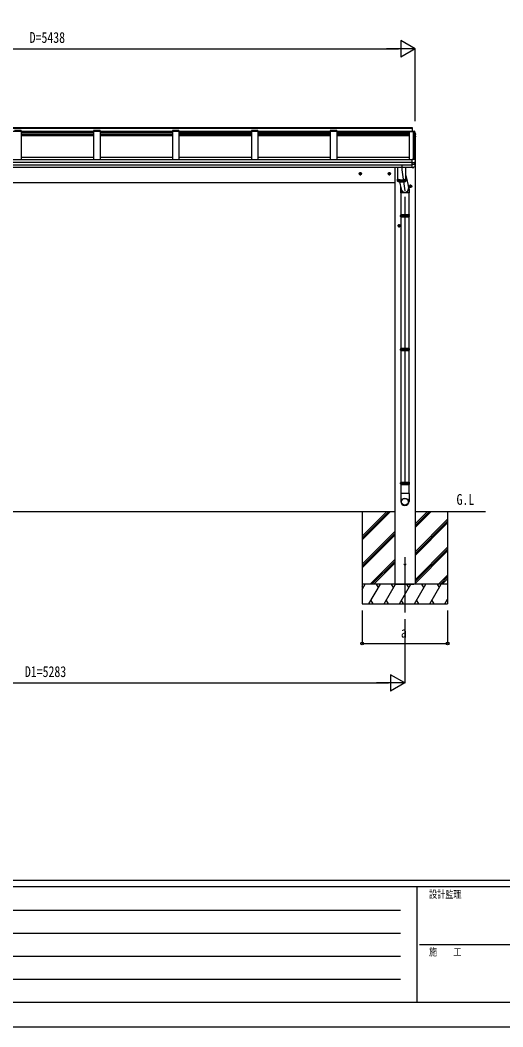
# Model space of a CAD drawing. Units: millimetres, scale not verified. Extents: x -10512 to 10512, y -7425 to 7425.
# Drawn here: x -6278 to -2610, y -7425 to 222 of the extents above; entities that cross this region are included whole.
import ezdxf
from ezdxf.enums import TextEntityAlignment as Align

# ---------------------------------------------------------------- set-up
doc = ezdxf.new("R2010")
doc.units = ezdxf.units.MM
doc.header["$LTSCALE"] = 40
for name, color, linetype in [('0-2_USER1', 3, 'Continuous'), ('0-4_YKK_12', 2, 'Continuous'), ('0-5_YKK_13', 4, 'Continuous'), ('0-6_YKK_A1', 4, 'Continuous'), ('0-7_YKK_D', 6, 'Continuous'), ('0-8_YKK_ZWAK', 7, 'Continuous')]:
    doc.layers.add(name, color=color, linetype=linetype)
doc.styles.add('ＭＳ ゴシック', font='')
doc.styles.get('ＭＳ ゴシック').set_extended_font_data('MS Gothic')

msp = doc.modelspace()

# ---------------------------------------------------------------- linework, layer by layer
at = {"layer": '0-4_YKK_12'}
for p, q in [((-3378.45, -878.22), (-3378.45, -916.36)), ((-3378.45, -916.36), (-3354.45, -1074.73)), ((-3354.45, -1120.17), (-3354.45, -3297.4)), ((-3354.45, -3856.57), (-3354.45, -4277.65))]:
    msp.add_line(p, q, dxfattribs=at)
at = {"layer": '0-5_YKK_13'}
for p, q in [((-3295.95, -620.19), (-3284.79, -620.8)), ((-3295.95, -622.88), (-3295.95, -626.11)), ((-3295.95, -622.88), (-3295.95, -622.88)), ((-3295.95, -625.12), (-3285.12, -625.73)), ((-3285.12, -626.11), (-3295.95, -626.11)), ((-3285.12, -625.73), (-3284.75, -623.25)), ((-3285.12, -625.73), (-3285.12, -626.16)), ((-3284.97, -625.94), (-3284.75, -624.46)), ((-3283.77, -626.01), (-3284.97, -625.94)), ((-3276.95, -645.75), (-3276.38, -645.64)), ((-3276.95, -646.09), (-3276.38, -645.98)), ((-3275.53, -647.34), (-3276.95, -647.62)), ((-3276.95, -659.4), (-3275.81, -659.54)), ((-3276.95, -663.42), (-3275.13, -663.77)), ((-3276.1, -665.11), (-3276.95, -664.94)), ((-3274.48, -642.05), (-3274.48, -646.07)), ((-3274.12, -660.66), (-3274.11, -660.73)), ((-3274.07, -661), (-3274.07, -665.04)), ((-3298.95, -833.94), (-3298.95, -833.62)), ((-3298.95, -834.63), (-3298.95, -833.94)), ((-3298.95, -856.84), (-3298.95, -834.63)), ((-3410.45, -895.64), (-3410.45, -982.41)), ((-3346.45, -982.41), (-3346.45, -895.64)), ((-3298.95, -858.1), (-3298.95, -856.84)), ((-3298.95, -858.93), (-3298.95, -858.1)), ((-3298.95, -858.93), (-3284.16, -859.03)), ((-3298.95, -872.79), (-3298.95, -858.93)), ((-3298.95, -872.79), (-3284.16, -872.59)), ((-3298.95, -874.7), (-3298.95, -872.79)), ((-3298.95, -876.22), (-3298.95, -874.7)), ((-3298.95, -896.7), (-3298.95, -876.22)), ((-3298.95, -897.1), (-3287.36, -896.47)), ((-3298.95, -897.1), (-3298.95, -896.7)), ((-3286.57, -896.01), (-3286.58, -896.03)), ((-3282.5, -858.94), (-3276.12, -858.15)), ((-3281.95, -858.87), (-3281.95, -872.67)), ((-3281.95, -866.66), (-3274.72, -868.06)), ((-3275.25, -858), (-3275.18, -857.99)), ((-3275.25, -858), (-3275.25, -858)), ((-3274.38, -857.01), (-3274.38, -850.51)), ((-3273.91, -875.57), (-3273.91, -869.04)), ((-3680.94, -944.81), (-3703.94, -944.81)), ((-3692.44, -957.32), (-3692.44, -932.3)), ((-3460.94, -944.81), (-3483.94, -944.81)), ((-3472.44, -957.32), (-3472.44, -932.3)), ((-3410.45, -983.38), (-3410.45, -998.83)), ((-3409.86, -1000.38), (-3409.86, -984.93)), ((-3408.63, -986.12), (-3408.63, -1001.57)), ((-3406.82, -1002.66), (-3406.82, -987.2)), ((-3404.45, -988.2), (-3404.45, -1003.66)), ((-3401.58, -1004.55), (-3401.58, -989.1)), ((-3398.27, -1005.33), (-3398.27, -989.88)), ((-3394.56, -990.53), (-3394.56, -1005.98)), ((-3390.55, -991.04), (-3390.55, -1006.5)), ((-3386.31, -991.4), (-3386.31, -1006.86)), ((-3381.91, -991.61), (-3381.91, -1007.06)), ((-3377.45, -991.65), (-3377.45, -1007.11)), ((-3373.01, -991.53), (-3373.01, -1006.99)), ((-3368.68, -991.26), (-3368.68, -1006.71)), ((-3364.54, -990.83), (-3364.54, -1006.29)), ((-3360.67, -990.26), (-3360.67, -1005.71)), ((-3357.15, -989.55), (-3357.15, -1005.01)), ((-3354.05, -988.73), (-3354.05, -1004.19)), ((-3351.43, -987.81), (-3351.43, -1003.26)), ((-3349.33, -986.81), (-3349.33, -1002.26)), ((-3347.8, -985.76), (-3347.8, -1001.21)), ((-3346.45, -958.64), (-3327.49, -1044.5)), ((-3346.45, -998.83), (-3346.45, -983.38)), ((-3395.86, -1005.78), (-3383.46, -1061.93)), ((-3387.84, -1058.58), (-3387.84, -1090.16)), ((-3299.44, -1039.81), (-3322.44, -1039.81)), ((-3321.84, -1058.99), (-3321.84, -1090.16)), ((-3310.94, -1052.32), (-3310.94, -1027.3)), ((-3321.84, -1090.16), (-3387.84, -1090.16)), ((-3384.45, -1090.16), (-3384.45, -1255.21)), ((-3324.45, -1090.16), (-3324.45, -1255.21)), ((-3392.45, -1264.21), (-3316.45, -1264.21)), ((-3387.05, -1257.21), (-3321.85, -1257.21)), ((-3387.05, -1271.21), (-3321.85, -1271.21)), ((-3386.45, -1255.21), (-3322.45, -1255.21)), ((-3386.45, -1255.21), (-3386.45, -1257.21)), ((-3386.45, -1271.21), (-3386.45, -1273.21)), ((-3386.45, -1273.21), (-3322.45, -1273.21)), ((-3384.45, -1273.21), (-3384.45, -2270.23)), ((-3324.45, -1273.21), (-3324.45, -2270.23)), ((-3322.45, -1255.21), (-3322.45, -1257.21)), ((-3322.45, -1271.21), (-3322.45, -1273.21)), ((-3386.44, -1339.81), (-3409.44, -1339.81)), ((-3397.94, -1352.32), (-3397.94, -1327.3)), ((-3392.45, -2279.23), (-3316.45, -2279.23)), ((-3387.05, -2272.23), (-3321.85, -2272.23)), ((-3387.05, -2286.23), (-3321.85, -2286.23)), ((-3386.45, -2270.23), (-3322.45, -2270.23)), ((-3386.45, -2270.23), (-3386.45, -2272.23)), ((-3386.45, -2286.23), (-3386.45, -2288.23)), ((-3386.45, -2288.23), (-3322.45, -2288.23)), ((-3384.45, -2288.23), (-3384.45, -3286.87)), ((-3324.45, -2288.23), (-3324.45, -3286.87)), ((-3322.45, -2270.23), (-3322.45, -2272.23)), ((-3322.45, -2286.23), (-3322.45, -2288.23)), ((-3386.45, -3286.87), (-3322.45, -3286.87)), ((-3386.45, -3286.87), (-3386.45, -3288.87)), ((-3322.45, -3286.87), (-3322.45, -3288.87)), ((-3392.45, -3295.87), (-3316.45, -3295.87)), ((-3387.05, -3288.87), (-3321.85, -3288.87)), ((-3387.05, -3302.87), (-3321.85, -3302.87)), ((-3386.45, -3302.87), (-3386.45, -3304.87)), ((-3386.45, -3304.87), (-3322.45, -3304.87)), ((-3384.45, -3304.87), (-3384.45, -3374.33)), ((-3324.45, -3304.87), (-3324.45, -3374.33)), ((-3322.45, -3302.87), (-3322.45, -3304.87)), ((-3322.6, -3374.33), (-3386.3, -3374.33)), ((-3386.3, -3374.33), (-3386.3, -3433.6)), ((-3322.6, -3374.33), (-3322.6, -3433.6))]:
    msp.add_line(p, q, dxfattribs=at)
for points in [[(-3295.95, -622.63), (-3284.75, -623.25), (-3284.75, -624.46), (-3283.63, -624.51)], [(-3285.05, -626.16), (-3284.97, -625.59), (-3284.97, -625.94)], [(-3282.14, -622), (-3277.9, -632.62), (-3274.55, -641.56), (-3274.49, -641.83), (-3274.48, -641.89)], [(-3282.14, -625.57), (-3281.15, -628.06), (-3280.16, -630.56), (-3279.2, -633.06), (-3278.24, -635.57), (-3277.3, -638.08), (-3276.37, -640.59), (-3275.45, -643.11), (-3274.55, -645.64)], [(-3274.25, -665.69), (-3275.71, -668.23), (-3276.95, -670.35)], [(-3274.48, -641.89), (-3274.48, -642), (-3274.48, -642.06)], [(-3274.11, -660.68), (-3274.08, -660.86), (-3274.08, -660.99)], [(-3298.95, -833.62), (-3284.95, -834.3), (-3284.95, -828.65), (-3283.19, -828.75)], [(-3282.31, -829.37), (-3281.28, -831.95), (-3280.26, -834.54), (-3279.25, -837.13), (-3278.26, -839.73), (-3277.28, -842.33), (-3276.32, -844.94), (-3275.37, -847.55), (-3274.43, -850.17)], [(-3282.5, -858.94), (-3282.75, -858.97), (-3282.9, -858.98)], [(-3277.73, -858.23), (-3276.49, -858.19), (-3275.25, -858)], [(-3274.43, -850.17), (-3274.39, -850.38), (-3274.38, -850.51)], [(-3692.44, -952.32), (-3698.94, -948.56), (-3698.94, -941.06), (-3692.44, -937.3)], [(-3692.44, -952.32), (-3685.94, -948.56), (-3685.94, -941.06), (-3692.44, -937.3)], [(-3472.44, -952.32), (-3478.94, -948.56), (-3478.94, -941.06), (-3472.44, -937.3)], [(-3472.44, -952.32), (-3465.94, -948.56), (-3465.94, -941.06), (-3472.44, -937.3)], [(-3410.45, -982.41), (-3410.45, -982.55), (-3410.34, -983.11), (-3410.08, -983.67), (-3409.68, -984.22), (-3409.14, -984.76), (-3408.46, -985.29), (-3407.64, -985.81), (-3406.69, -986.31), (-3405.61, -986.79), (-3404.4, -987.26), (-3403.08, -987.7), (-3401.64, -988.12), (-3400.1, -988.51), (-3398.46, -988.87), (-3396.73, -989.21), (-3394.92, -989.51), (-3393.03, -989.78), (-3391.07, -990.02), (-3389.06, -990.23), (-3386.99, -990.39), (-3384.89, -990.52), (-3382.76, -990.62), (-3380.61, -990.67), (-3378.45, -990.69)], [(-3410.4, -982.89), (-3410.41, -982.96), (-3410.45, -983.52), (-3410.34, -984.08), (-3410.08, -984.63), (-3409.68, -985.18), (-3409.14, -985.72), (-3408.46, -986.25), (-3407.64, -986.77), (-3406.69, -987.27), (-3405.61, -987.76), (-3404.4, -988.22), (-3403.08, -988.67), (-3401.64, -989.08), (-3400.1, -989.48), (-3398.46, -989.84), (-3396.73, -990.18), (-3394.92, -990.48), (-3393.03, -990.75), (-3391.07, -990.99), (-3389.06, -991.19), (-3386.99, -991.36), (-3384.89, -991.49), (-3382.76, -991.58), (-3380.61, -991.64), (-3378.45, -991.66)], [(-3408.75, -985.08), (-3408.3, -985.54), (-3407.66, -986.06), (-3406.88, -986.57), (-3405.97, -987.07), (-3404.94, -987.55), (-3403.78, -988), (-3402.5, -988.44), (-3401.11, -988.85), (-3399.61, -989.24), (-3398.01, -989.6), (-3396.33, -989.93), (-3394.56, -990.23), (-3392.71, -990.5), (-3390.8, -990.74), (-3388.83, -990.94), (-3386.81, -991.1), (-3384.76, -991.23), (-3382.67, -991.33), (-3380.57, -991.38), (-3378.45, -991.4)], [(-3378.45, -990.69), (-3376.29, -990.67), (-3374.14, -990.62), (-3372.01, -990.52), (-3369.91, -990.39), (-3367.84, -990.23), (-3365.83, -990.02), (-3363.87, -989.78), (-3361.98, -989.51), (-3360.17, -989.21), (-3358.44, -988.87), (-3356.8, -988.51), (-3355.26, -988.12), (-3353.82, -987.7), (-3352.5, -987.26), (-3351.29, -986.79), (-3350.21, -986.31), (-3349.26, -985.81), (-3348.44, -985.29), (-3347.76, -984.76), (-3347.22, -984.22), (-3346.82, -983.67), (-3346.56, -983.11), (-3346.45, -982.55), (-3346.45, -982.41)], [(-3378.45, -991.66), (-3376.29, -991.64), (-3374.14, -991.58), (-3372.01, -991.49), (-3369.91, -991.36), (-3367.84, -991.19), (-3365.83, -990.99), (-3363.87, -990.75), (-3361.98, -990.48), (-3360.17, -990.18), (-3358.44, -989.84), (-3356.8, -989.48), (-3355.26, -989.08), (-3353.82, -988.67), (-3352.5, -988.22), (-3351.29, -987.76), (-3350.21, -987.27), (-3349.26, -986.77), (-3348.44, -986.25), (-3347.76, -985.72), (-3347.22, -985.18), (-3346.82, -984.63), (-3346.56, -984.08), (-3346.45, -983.52), (-3346.49, -982.96), (-3346.5, -982.89)], [(-3378.45, -991.4), (-3376.33, -991.38), (-3374.23, -991.33), (-3372.14, -991.23), (-3370.09, -991.1), (-3368.07, -990.94), (-3366.1, -990.74), (-3364.19, -990.5), (-3362.34, -990.23), (-3360.57, -989.93), (-3358.89, -989.6), (-3357.29, -989.24), (-3355.79, -988.85), (-3354.4, -988.44), (-3353.12, -988), (-3351.96, -987.55), (-3350.93, -987.07), (-3350.02, -986.57), (-3349.24, -986.06), (-3348.6, -985.54), (-3348.16, -985.08)], [(-3410.45, -998.83), (-3410.45, -998.97), (-3410.34, -999.53), (-3410.08, -1000.09), (-3409.68, -1000.64), (-3409.14, -1001.18), (-3408.46, -1001.71), (-3407.64, -1002.23), (-3406.69, -1002.73), (-3405.61, -1003.21), (-3404.4, -1003.68), (-3403.08, -1004.12), (-3401.64, -1004.54), (-3400.1, -1004.93), (-3398.46, -1005.29), (-3396.73, -1005.63), (-3394.92, -1005.93), (-3393.03, -1006.21), (-3391.07, -1006.44), (-3389.06, -1006.65), (-3386.99, -1006.81), (-3384.89, -1006.94), (-3382.76, -1007.04), (-3380.61, -1007.1), (-3378.45, -1007.11)], [(-3378.45, -1007.11), (-3376.29, -1007.1), (-3374.14, -1007.04), (-3372.01, -1006.94), (-3369.91, -1006.81), (-3367.84, -1006.65), (-3365.83, -1006.44), (-3363.87, -1006.21), (-3361.98, -1005.93), (-3360.17, -1005.63), (-3358.44, -1005.29), (-3356.8, -1004.93), (-3355.26, -1004.54), (-3353.82, -1004.12), (-3352.5, -1003.68), (-3351.29, -1003.21), (-3350.21, -1002.73), (-3349.26, -1002.23), (-3348.44, -1001.71), (-3347.76, -1001.18), (-3347.22, -1000.64), (-3346.82, -1000.09), (-3346.56, -999.53), (-3346.45, -998.97), (-3346.45, -998.83)], [(-3310.94, -1047.32), (-3317.44, -1043.56), (-3317.44, -1036.06), (-3310.94, -1032.3)], [(-3310.94, -1047.32), (-3304.44, -1043.56), (-3304.44, -1036.06), (-3310.94, -1032.3)], [(-3397.94, -1347.32), (-3404.44, -1343.56), (-3404.44, -1336.06), (-3397.94, -1332.3)], [(-3397.94, -1347.32), (-3391.44, -1343.56), (-3391.44, -1336.06), (-3397.94, -1332.3)]]:
    msp.add_lwpolyline(points, dxfattribs=at)
for centre, radius in [((-3692.44, -944.81), 8.5), ((-3692.44, -944.81), 7.7), ((-3692.44, -944.81), 6.5), ((-3472.44, -944.81), 8.5), ((-3472.44, -944.81), 7.7), ((-3472.44, -944.81), 6.5), ((-3310.94, -1039.81), 8.5), ((-3310.94, -1039.81), 7.7), ((-3310.94, -1039.81), 6.5), ((-3397.94, -1339.81), 8.5), ((-3397.94, -1339.81), 7.7), ((-3397.94, -1339.81), 6.5), ((-3354.45, -3912.51), 5)]:
    msp.add_circle(centre, radius, dxfattribs=at)
for centre, radius, start, end in [((-3284.37, -623.38), 2.62, 31.83445, 99.24), ((-3283.79, -626.3), 0.3, 21.99494, 87.04231), ((-3283.72, -626.21), 1.7, 22.00225, 87.0423), ((-3745.88, -812.57), 498.52, 19.56907, 21.95354), ((-3708.71, -416.79), 499.04, 329.90411, 330.14673), ((-3708.71, -417.14), 499.04, 329.90411, 330.14673), ((-3276.44, -645.34), 0.3, 280.95393, 327.06409), ((-3276.44, -645.69), 0.299, 280.88931, 19.51522), ((-3276.15, -665.4), 0.299, 330.19129, 79.12168), ((-3275.83, -661.88), 2.32, 60.30373, 87.34859), ((-3275.77, -646.07), 1.3, 280.88938, 19.44863), ((-3275.38, -660.95), 1.3, 10.02543, 80.23195), ((-3275.37, -665.04), 1.3, 330.27138, 79.1216), ((-3283.24, -829.74), 1, 22.05378, 87.04045), ((-3287.42, -895.47), 1, 273.10735, 326.38063), ((-3668.85, -641.86), 459.05, 326.38357, 329.32444), ((-3281.61, -856.31), 16.37, 265.48312, 268.58725), ((-3275.38, -857.01), 1, 281.45361, 0), ((-3274.9, -869.04), 0.998, 0.05121, 79.086), ((-3274.91, -875.57), 1, 329.32149, 0), ((-3360.2, -1264.21), 27.75, 165.38919, 194.61079), ((-3348.7, -1264.21), 27.75, 0, 14.61083), ((-3348.7, -1264.21), 27.75, 345.38917, 0), ((-3360.2, -2279.23), 27.75, 165.38919, 194.61079), ((-3348.7, -2279.23), 27.75, 0, 14.61083), ((-3348.7, -2279.23), 27.75, 345.38917, 0), ((-3360.2, -3295.87), 27.75, 165.38919, 194.61079), ((-3348.7, -3295.87), 27.75, 0, 14.61083), ((-3348.7, -3295.87), 27.75, 345.38917, 0), ((-3355.3, -3433.6), 31, 180, 270), ((-3353.6, -3433.6), 31, 270, 0)]:
    msp.add_arc(centre, radius, start, end, dxfattribs=at)
for centre, major_axis, ratio, start_param, end_param in [((-3282.8, -851.42), (9.96, 2.12), 0.734427, 4.4222801, 4.5475838), ((-3282.8, -880.19), (-9.97, 1.96), 0.736539, 4.8664216, 4.9917253), ((-3282.95, -872.47), (-1, 0.195), 0.067217, 2.8005545, 3.1546872), ((-3354.84, -1055.48), (-33, -3.09), 0.972144, 5.9206673, 10.0450759), ((-3354.77, -1055.48), (-2.75, 29.4), 0.995638, 1.6925581, 5.0001766)]:
    msp.add_ellipse(centre, major_axis=major_axis, ratio=ratio, start_param=start_param, end_param=end_param, dxfattribs=at)
for major_axis in [(-28.29, 0), (-25.83, 0)]:
    msp.add_ellipse((-3354.45, -3436.42), major_axis=major_axis, ratio=0.996195, dxfattribs=at)
at = {"layer": '0-6_YKK_A1'}
for p, q in [((-3295.95, -595.79), (-8695.95, -595.79)), ((-3295.95, -601.07), (-8695.95, -601.07)), ((-3295.95, -625.68), (-3295.95, -595.79)), ((-8670.95, -621.62), (-3295.95, -621.62)), ((-8670.95, -621.62), (-3295.95, -621.62)), ((-6270.95, -616.44), (-6320.95, -616.44)), ((-6270.95, -616.44), (-6270.95, -836.65)), ((-5720.95, -624.54), (-6270.95, -624.54)), ((-5720.95, -630.61), (-6270.95, -630.61)), ((-5720.95, -631.59), (-6270.95, -631.59)), ((-6270.95, -641.62), (-5720.95, -641.62)), ((-6270.95, -646.48), (-5720.95, -646.48)), ((-6270.95, -648.02), (-5720.95, -648.02)), ((-6270.95, -649.98), (-5720.95, -649.98)), ((-6270.95, -653.75), (-5720.95, -653.75)), ((-5670.95, -616.44), (-5720.95, -616.44)), ((-5720.95, -616.44), (-5720.95, -836.65)), ((-5670.95, -616.44), (-5670.95, -836.65)), ((-5120.95, -624.54), (-5670.95, -624.54)), ((-5120.95, -630.61), (-5670.95, -630.61)), ((-5120.95, -631.59), (-5670.95, -631.59)), ((-5670.95, -641.62), (-5120.95, -641.62)), ((-5670.95, -646.48), (-5120.95, -646.48)), ((-5670.95, -648.02), (-5120.95, -648.02)), ((-5670.95, -649.98), (-5120.95, -649.98)), ((-5670.95, -653.75), (-5120.95, -653.75)), ((-5070.95, -616.44), (-5120.95, -616.44)), ((-5120.95, -616.44), (-5120.95, -836.65)), ((-5070.95, -616.44), (-5070.95, -836.65)), ((-5070.95, -624.54), (-4520.95, -624.54)), ((-5070.95, -630.61), (-4520.95, -630.61)), ((-5070.95, -631.59), (-4520.95, -631.59)), ((-5070.95, -641.62), (-4520.95, -641.62)), ((-5070.95, -646.48), (-4520.95, -646.48)), ((-5070.95, -648.02), (-4520.95, -648.02)), ((-5070.95, -649.98), (-4520.95, -649.98)), ((-5070.95, -653.75), (-4520.95, -653.75)), ((-4470.95, -616.44), (-4520.95, -616.44)), ((-4520.95, -616.44), (-4520.95, -836.65)), ((-4470.95, -616.44), (-4520.95, -616.44)), ((-4520.95, -616.44), (-4520.95, -836.65)), ((-4470.95, -616.44), (-4470.95, -836.65)), ((-4470.95, -616.44), (-4470.95, -836.65)), ((-4470.95, -624.54), (-3920.95, -624.54)), ((-4470.95, -630.61), (-3920.95, -630.61)), ((-4470.95, -631.59), (-3920.95, -631.59)), ((-4470.95, -641.62), (-3920.95, -641.62)), ((-4470.95, -646.48), (-3920.95, -646.48)), ((-4470.95, -648.02), (-3920.95, -648.02)), ((-4470.95, -649.98), (-3920.95, -649.98)), ((-4470.95, -653.75), (-3920.95, -653.75)), ((-3870.95, -616.44), (-3920.95, -616.44)), ((-3920.95, -616.44), (-3920.95, -836.65)), ((-3870.95, -616.44), (-3870.95, -836.65)), ((-3870.95, -624.54), (-3295.95, -624.54)), ((-3870.95, -630.61), (-3320.95, -630.61)), ((-3870.95, -631.59), (-3320.95, -631.59)), ((-3870.95, -641.62), (-3320.95, -641.62)), ((-3870.95, -646.48), (-3320.95, -646.48)), ((-3870.95, -648.02), (-3320.95, -648.02)), ((-3870.95, -649.98), (-3320.95, -649.98)), ((-3870.95, -653.75), (-3320.95, -653.75)), ((-3284.07, -626.16), (-3320.95, -626.16)), ((-3320.95, -626.16), (-3320.95, -836.65)), ((-3289.65, -834.07), (-3289.65, -626.16)), ((-3276.95, -644.71), (-3284.07, -626.16)), ((-3283.95, -626.47), (-3283.95, -828.71)), ((-3276.95, -644.71), (-3276.95, -843.22)), ((-8692.95, -836.65), (-3298.95, -836.65)), ((-6270.95, -819.56), (-5720.95, -819.56)), ((-5670.95, -819.56), (-5120.95, -819.56)), ((-5070.95, -819.56), (-4520.95, -819.56)), ((-4470.95, -819.56), (-3920.95, -819.56)), ((-3870.95, -819.56), (-3320.95, -819.56)), ((-8692.95, -856.18), (-3298.95, -856.18)), ((-8692.95, -876.28), (-3298.95, -876.28)), ((-8692.95, -895.64), (-3298.95, -895.64)), ((-3431.45, -895.64), (-3431.45, -3512.51)), ((-3277.45, -858.31), (-3277.45, -867.53)), ((-3277.45, -881.72), (-3277.45, -3512.51)), ((-3276.95, -842.27), (-3276.95, -843.22)), ((-8560.45, -1012.51), (-3431.45, -1012.51)), ((-3431.45, -3512.51), (-8560.45, -3512.51)), ((-3679.45, -3514.65), (-3677.32, -3512.51)), ((-3679.45, -3512.51), (-3679.45, -4212.51)), ((-3679.45, -3698.49), (-3493.47, -3512.51)), ((-3679.45, -3712.64), (-3479.33, -3512.51)), ((-3679.45, -3726.78), (-3465.19, -3512.51)), ((-3679.45, -3514.65), (-3677.32, -3512.51)), ((-3431.45, -3512.51), (-3431.45, -4062.51)), ((-2742.99, -3512.51), (-3277.45, -3512.51)), ((-3277.45, -3633.15), (-3156.82, -3512.51)), ((-3277.45, -3619), (-3170.96, -3512.51)), ((-3277.45, -3604.86), (-3185.1, -3512.51)), ((-3277.45, -3512.51), (-3277.45, -4062.51)), ((-3029.45, -3512.51), (-3029.45, -4212.51)), ((-3277.45, -3816.99), (-3029.45, -3568.99)), ((-3277.45, -3831.13), (-3029.45, -3583.14)), ((-3679.45, -3910.62), (-3431.45, -3662.63)), ((-3277.45, -3845.28), (-3029.45, -3597.28)), ((-3679.45, -3924.77), (-3431.45, -3676.77)), ((-3679.45, -3938.91), (-3431.45, -3690.91)), ((-3277.45, -4029.12), (-3029.45, -3781.13)), ((-3277.45, -4043.27), (-3029.45, -3795.27)), ((-3277.45, -4057.41), (-3029.45, -3809.41)), ((-3619.21, -4062.51), (-3431.45, -3874.76)), ((-3605.07, -4062.51), (-3431.45, -3888.9)), ((-3590.92, -4062.51), (-3431.45, -3903.04)), ((-3098.71, -4062.51), (-3029.45, -3993.26)), ((-3084.57, -4062.51), (-3029.45, -4007.4)), ((-3070.42, -4062.51), (-3029.45, -4021.54)), ((-3029.45, -4062.51), (-3679.45, -4062.51)), ((-3679.45, -4102.61), (-3656.3, -4062.51)), ((-3671.3, -4088.5), (-3679.45, -4074.38)), ((-3627.43, -4212.51), (-3540.83, -4062.51)), ((-3555.83, -4088.5), (-3570.83, -4062.51)), ((-3511.96, -4212.51), (-3425.36, -4062.51)), ((-3440.36, -4088.5), (-3455.36, -4062.51)), ((-3421.95, -4062.51), (-3286.95, -4062.51)), ((-3396.49, -4212.51), (-3309.89, -4062.51)), ((-3324.89, -4088.5), (-3339.89, -4062.51)), ((-3281.02, -4212.51), (-3194.42, -4062.51)), ((-3209.42, -4088.5), (-3224.42, -4062.51)), ((-3165.55, -4212.51), (-3078.95, -4062.51)), ((-3108.95, -4062.51), (-3093.95, -4088.5)), ((-3612.44, -4186.54), (-3597.44, -4212.51)), ((-3496.96, -4186.53), (-3481.96, -4212.51)), ((-3381.49, -4186.53), (-3366.5, -4212.51)), ((-3266.02, -4186.54), (-3251.03, -4212.51)), ((-3150.55, -4186.54), (-3135.56, -4212.51)), ((-3050.08, -4212.51), (-3029.45, -4176.78)), ((-3035.08, -4186.54), (-3029.45, -4196.29)), ((-3679.45, -4212.51), (-3029.45, -4212.51))]:
    msp.add_line(p, q, dxfattribs=at)
at = {"layer": '0-7_YKK_D'}
for p, q in [((-8589.95, 4.21), (-3401.95, 4.21)), ((-3276.95, 4.21), (-3493.46, 4.21)), ((-3276.95, 4.21), (-3385.2, 66.71)), ((-3385.2, 66.71), (-3385.2, -58.29)), ((-3276.95, 4.21), (-3385.2, -58.29)), ((-3276.95, -545.79), (-3276.95, 5.21)), ((-3679.45, -4262.5), (-3679.45, -4513.5)), ((-3029.45, -4262.5), (-3029.45, -4513.5)), ((-3354.45, -4327.65), (-3354.45, -4813.51)), ((-3679.45, -4512.5), (-3029.45, -4512.5)), ((-8512.45, -4812.51), (-3479.45, -4812.51)), ((-3354.45, -4812.51), (-3570.96, -4812.51)), ((-3354.45, -4812.51), (-3462.7, -4750.01)), ((-3462.7, -4750.01), (-3462.7, -4875.01)), ((-3354.45, -4812.51), (-3462.7, -4875.01))]:
    msp.add_line(p, q, dxfattribs=at)
for centre in [(-3679.45, -4512.5), (-3029.45, -4512.5)]:
    msp.add_circle(centre, 10.62, dxfattribs=at)
at = {"layer": '0-8_YKK_ZWAK'}
for p, q in [((9737.55, -6312.5), (-9762.45, -6312.5)), ((-3262.45, -6362.5), (-9762.45, -6362.5)), ((-3262.45, -6362.5), (-3262.45, -7237.5)), ((-12.45, -6362.5), (-3262.45, -6362.5)), ((-9656.2, -6537.5), (-3387.45, -6537.5)), ((-9656.2, -6712.5), (-3387.45, -6712.5)), ((-3243.7, -6800), (-12.45, -6800)), ((-9656.2, -6887.5), (-3387.45, -6887.5)), ((-9656.2, -7062.5), (-3387.45, -7062.5)), ((-9762.45, -7237.5), (-3262.45, -7237.5)), ((-3262.45, -7237.5), (-12.45, -7237.5))]:
    msp.add_line(p, q, dxfattribs=at)
msp.add_lwpolyline([(-10512.5, -7425), (10512.5, -7425), (10512.5, 7425), (-10512.5, 7425)], close=True, dxfattribs=at)

# ---------------------------------------------------------------- texts
at = {"layer": '0-2_USER1', "style": 'ＭＳ ゴシック', "width": 0.8}
msp.add_text('G.L', height=82.48, dxfattribs=at).set_placement((-2961.93, -3484.5), align=Align.BOTTOM_LEFT)
at = {"layer": '0-7_YKK_D', "style": 'ＭＳ ゴシック', "width": 0.8}
for s, p in [('D=5438', (-6205.95, 24.21)), ('a', (-3384.45, -4492.5)), ('D1=5283', (-6241.95, -4792.51))]:
    msp.add_text(s, height=82.48, dxfattribs=at).set_placement(p, align=Align.BOTTOM_LEFT)
at = {"layer": '0-8_YKK_ZWAK', "style": 'ＭＳ ゴシック', "width": 0.8}
for s, p in [('設計監理', (-3170.78, -6462.5)), ('施\u3000\u3000工', (-3170.78, -6900))]:
    msp.add_text(s, height=54.99, dxfattribs=at).set_placement(p, align=Align.BOTTOM_LEFT)

doc.saveas('drawing.dxf')
